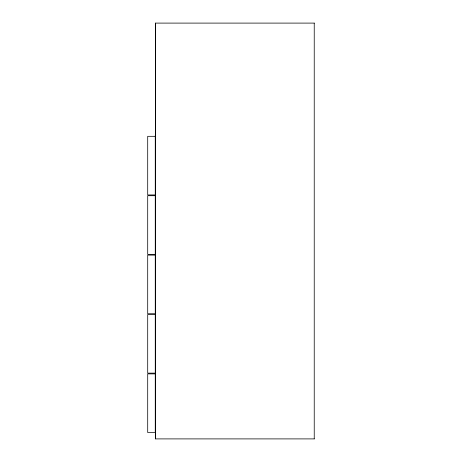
<?xml version="1.0" encoding="UTF-8"?>
<svg xmlns="http://www.w3.org/2000/svg" width="462" height="462" viewBox="0 0 462 462"><rect width="100%" height="100%" fill="white"/><g stroke="black" fill="none" stroke-linecap="round" stroke-linejoin="round"><path stroke-width="0.69" d="M314.299 23.1L155.411 23.1L155.475 135.713M155.261 136.319L147.701 136.319L147.701 194.952L155.261 194.952L155.261 135.562M314.299 438.9L155.475 438.9L155.475 426.801M314.235 23.1L314.235 438.9M155.538 23.1L155.538 438.9M155.475 142.209L155.475 147.984M155.475 192.741L155.475 207.178M155.475 251.934L155.475 267.094M155.475 311.85L155.475 326.288M155.475 371.044L155.475 385.481M155.261 195.709L147.701 195.709L147.701 254.343L155.261 254.343L155.261 195.709M155.261 255.099L147.701 255.099L147.701 313.738L155.261 313.738L155.261 255.099M155.261 314.495L147.701 314.495L147.701 373.129L155.261 373.129L155.261 314.495M155.261 373.885L147.701 373.885L147.701 432.519L155.261 432.519L155.261 373.885"/></g></svg>
